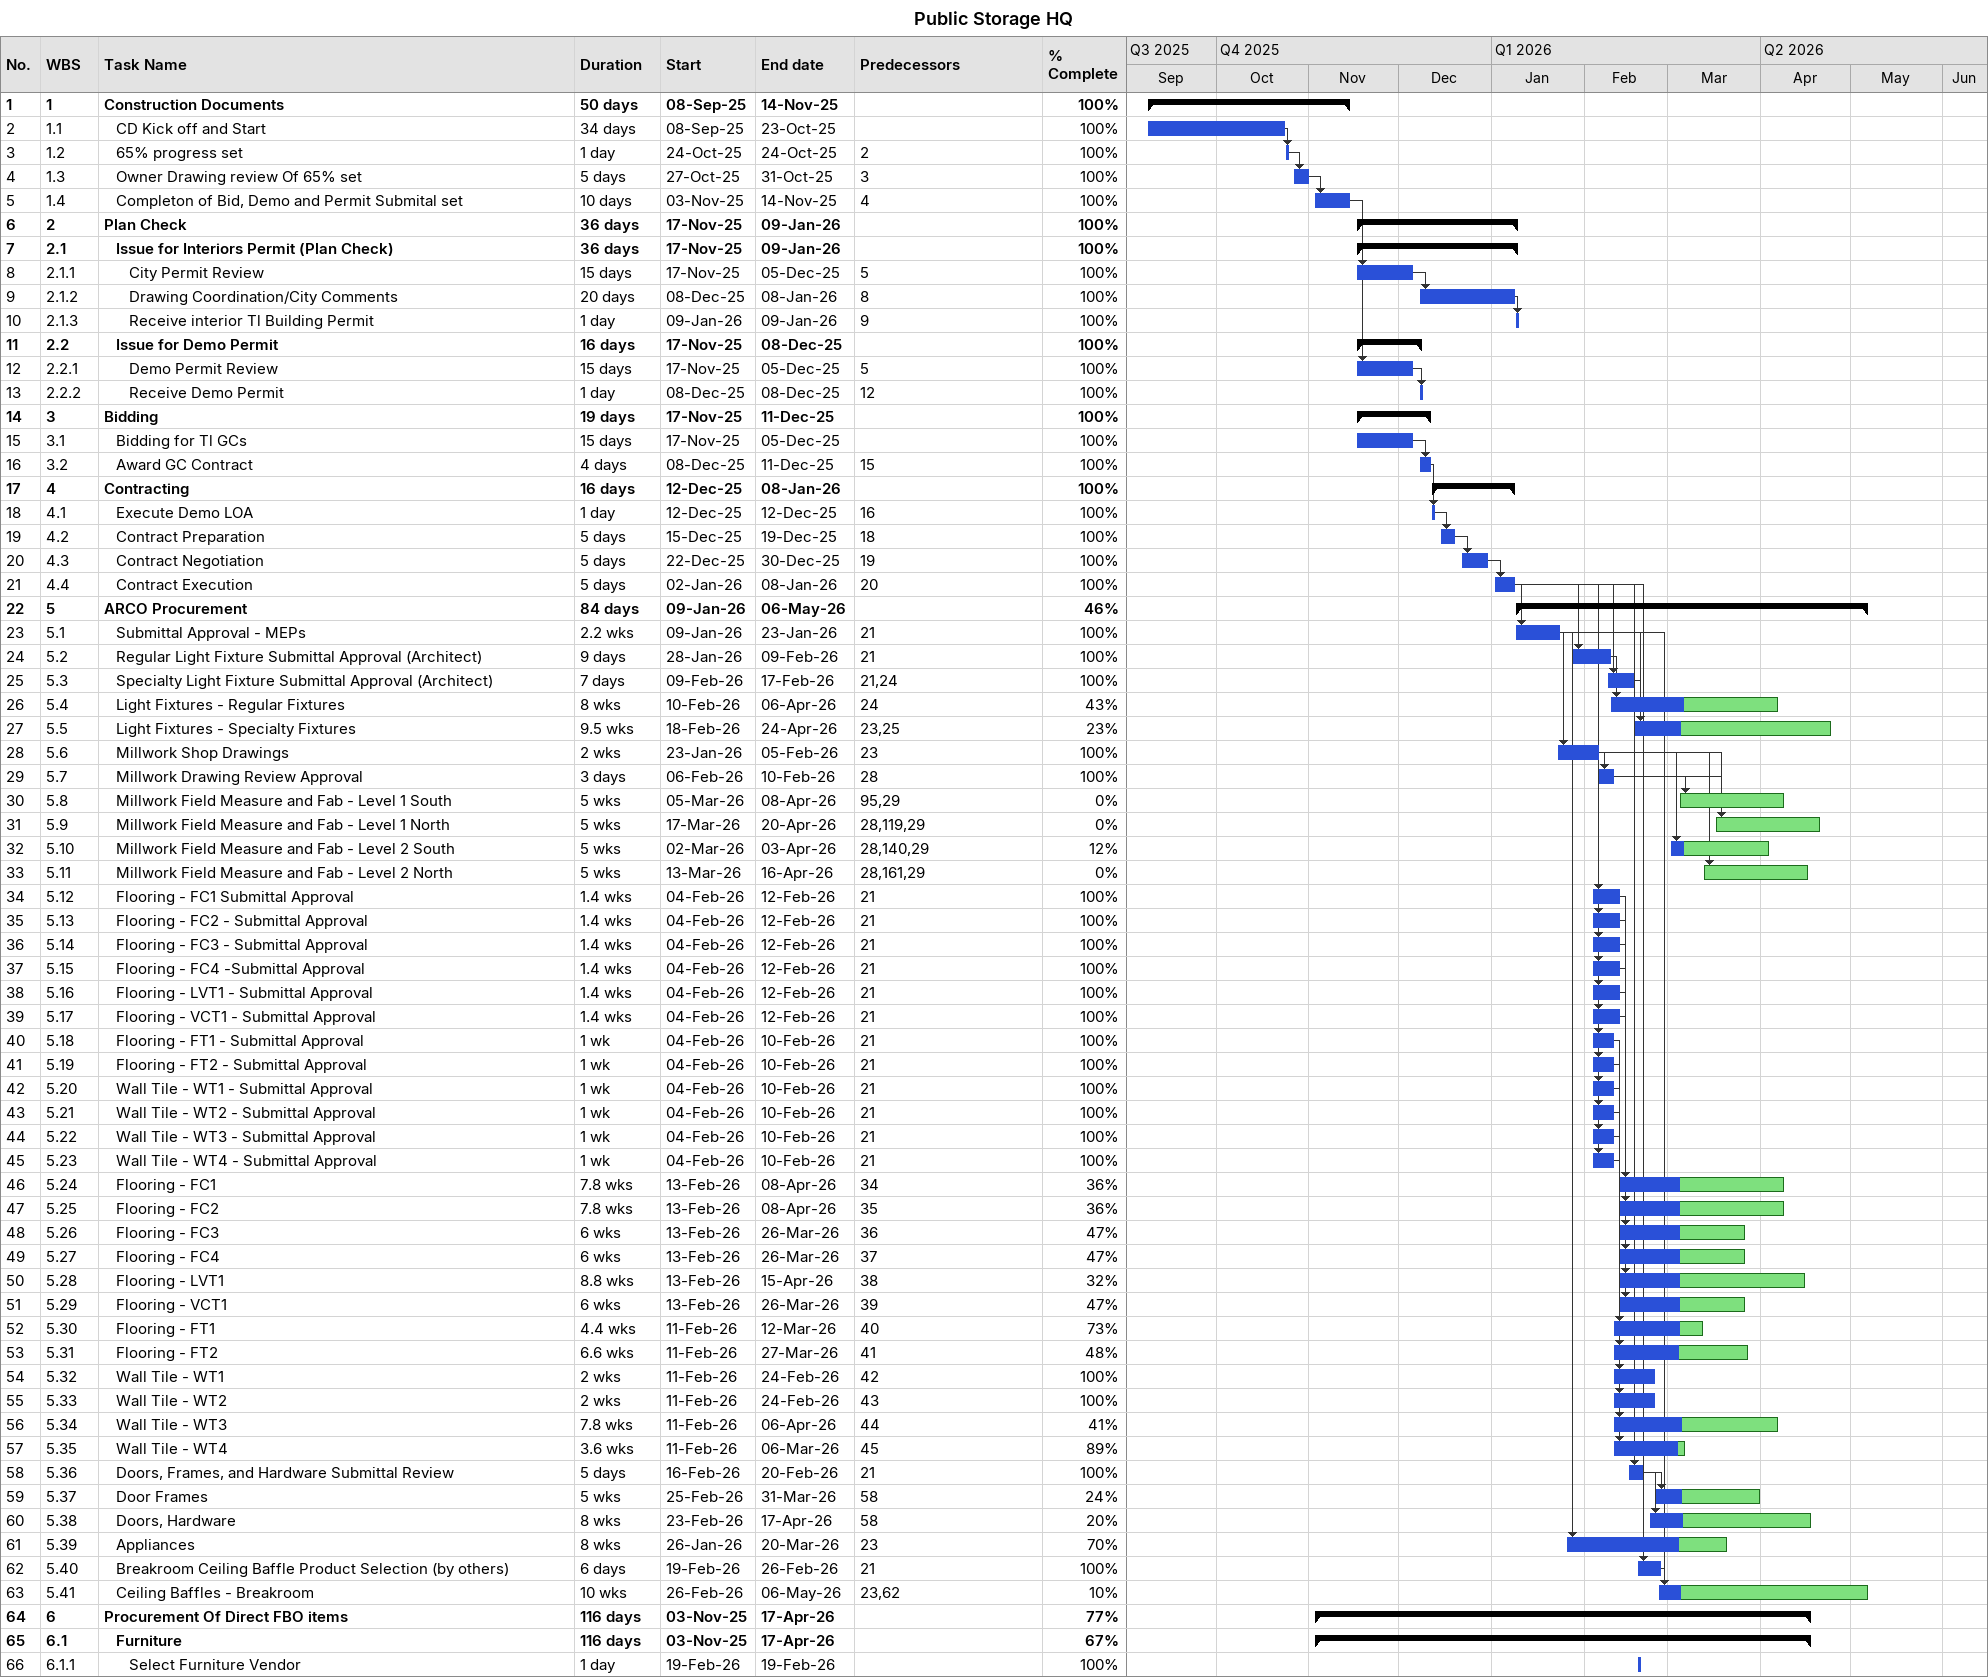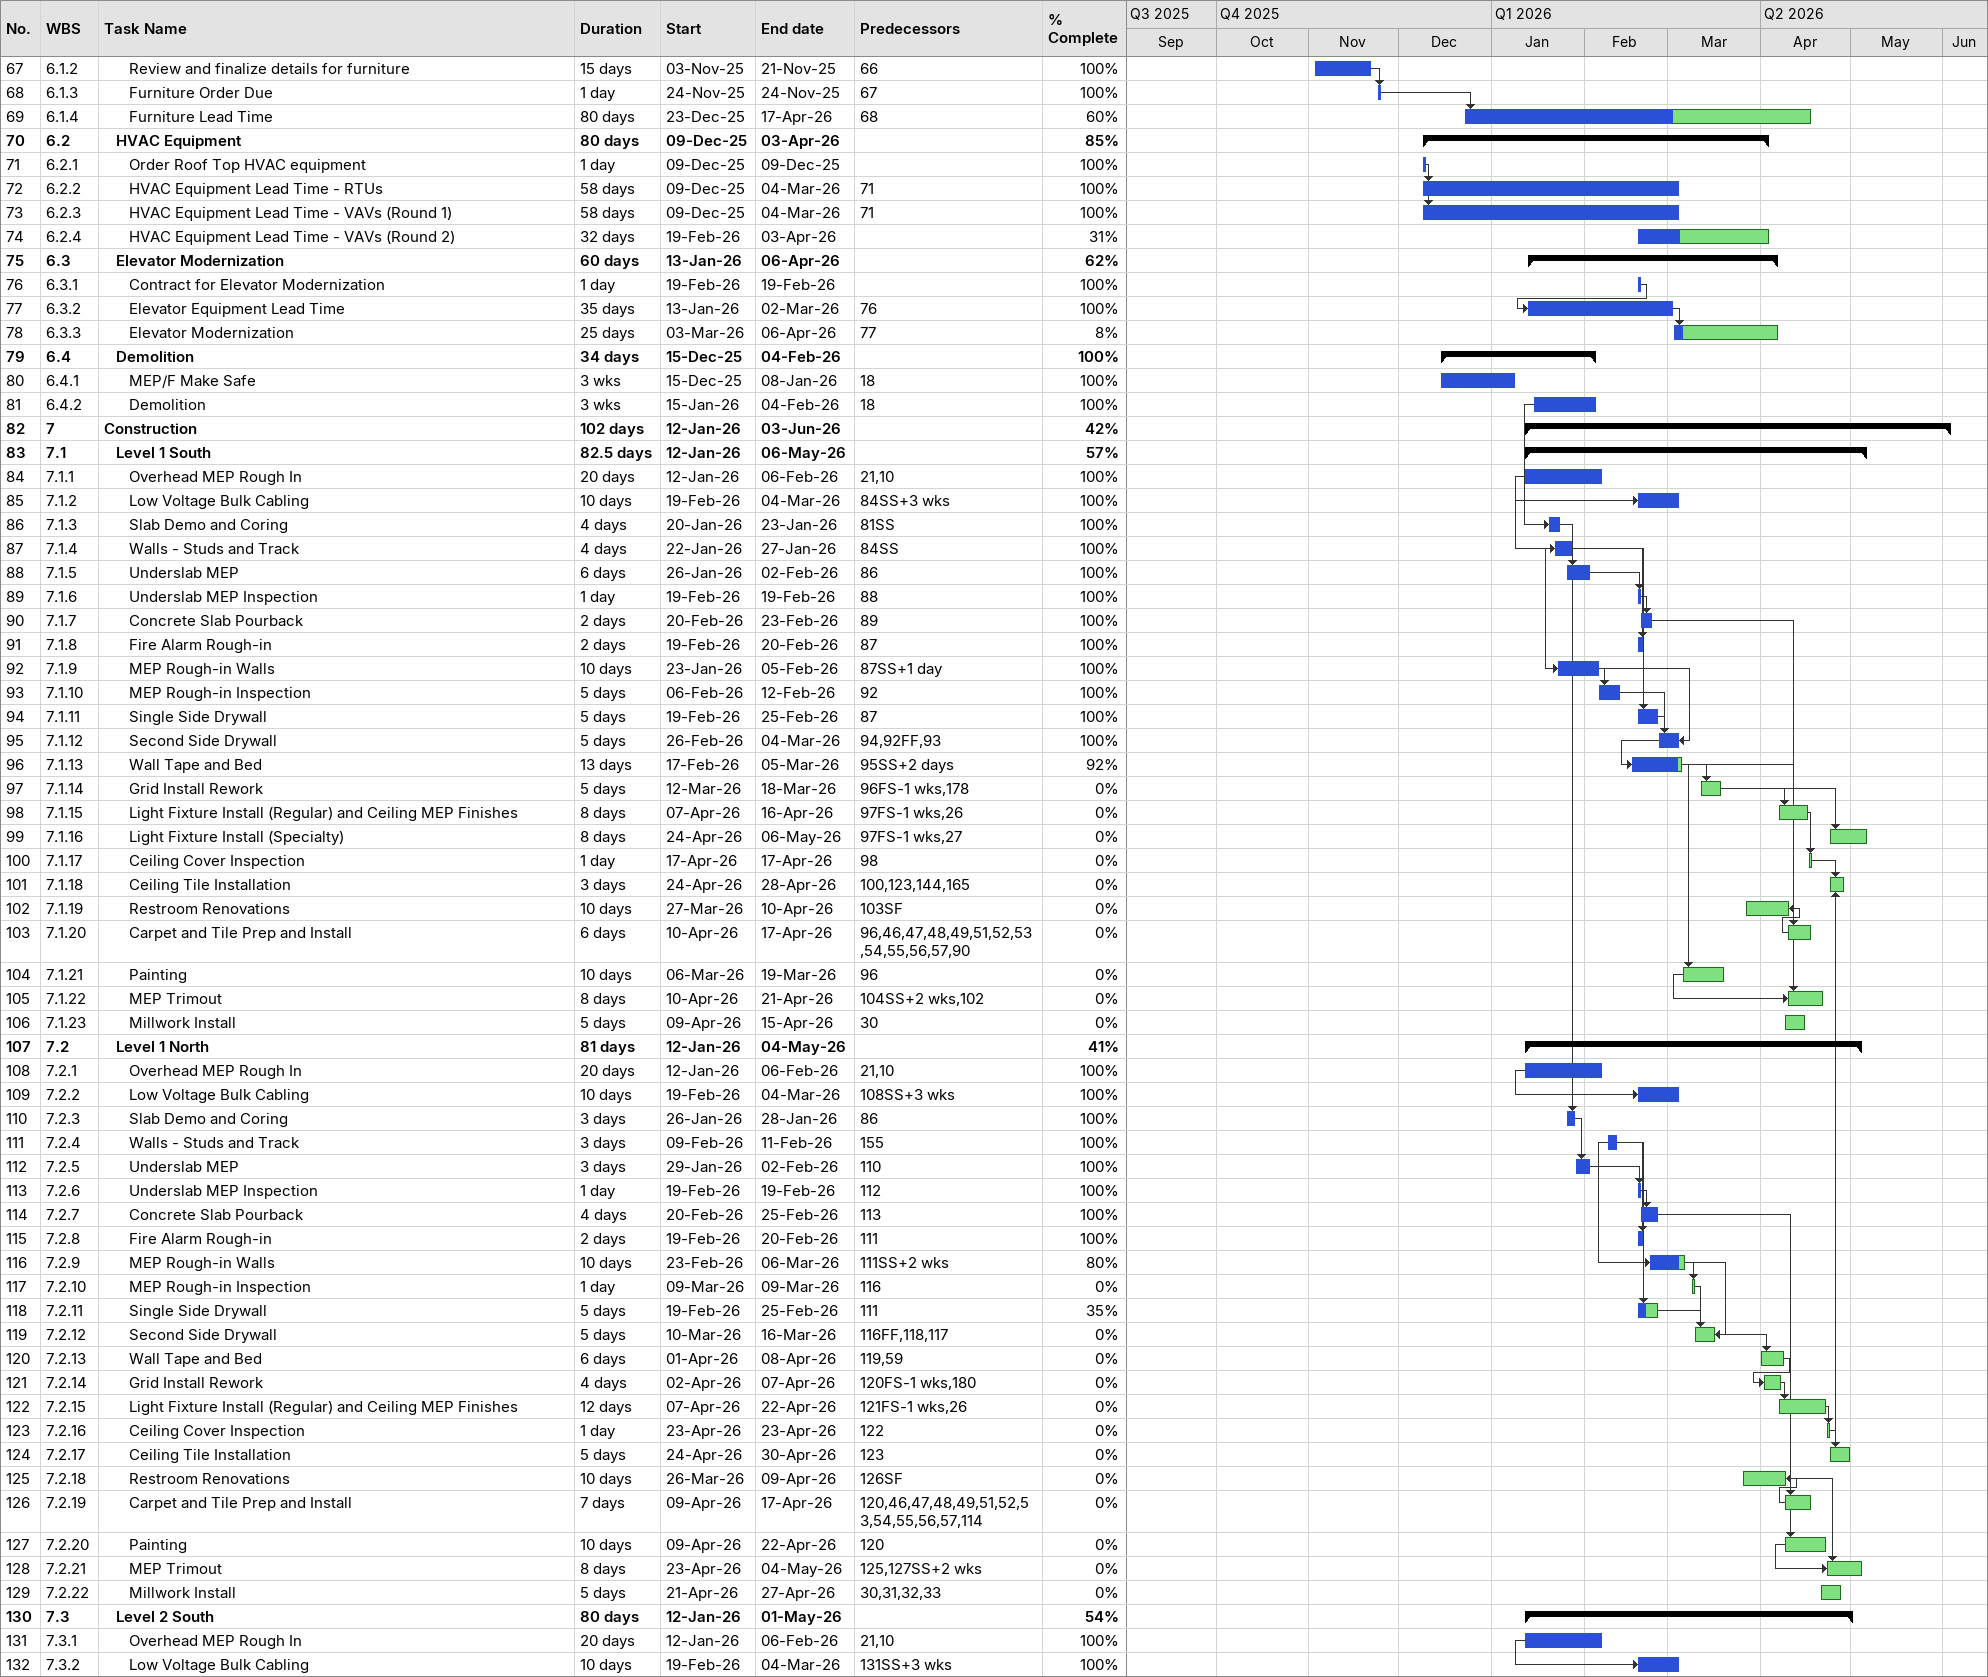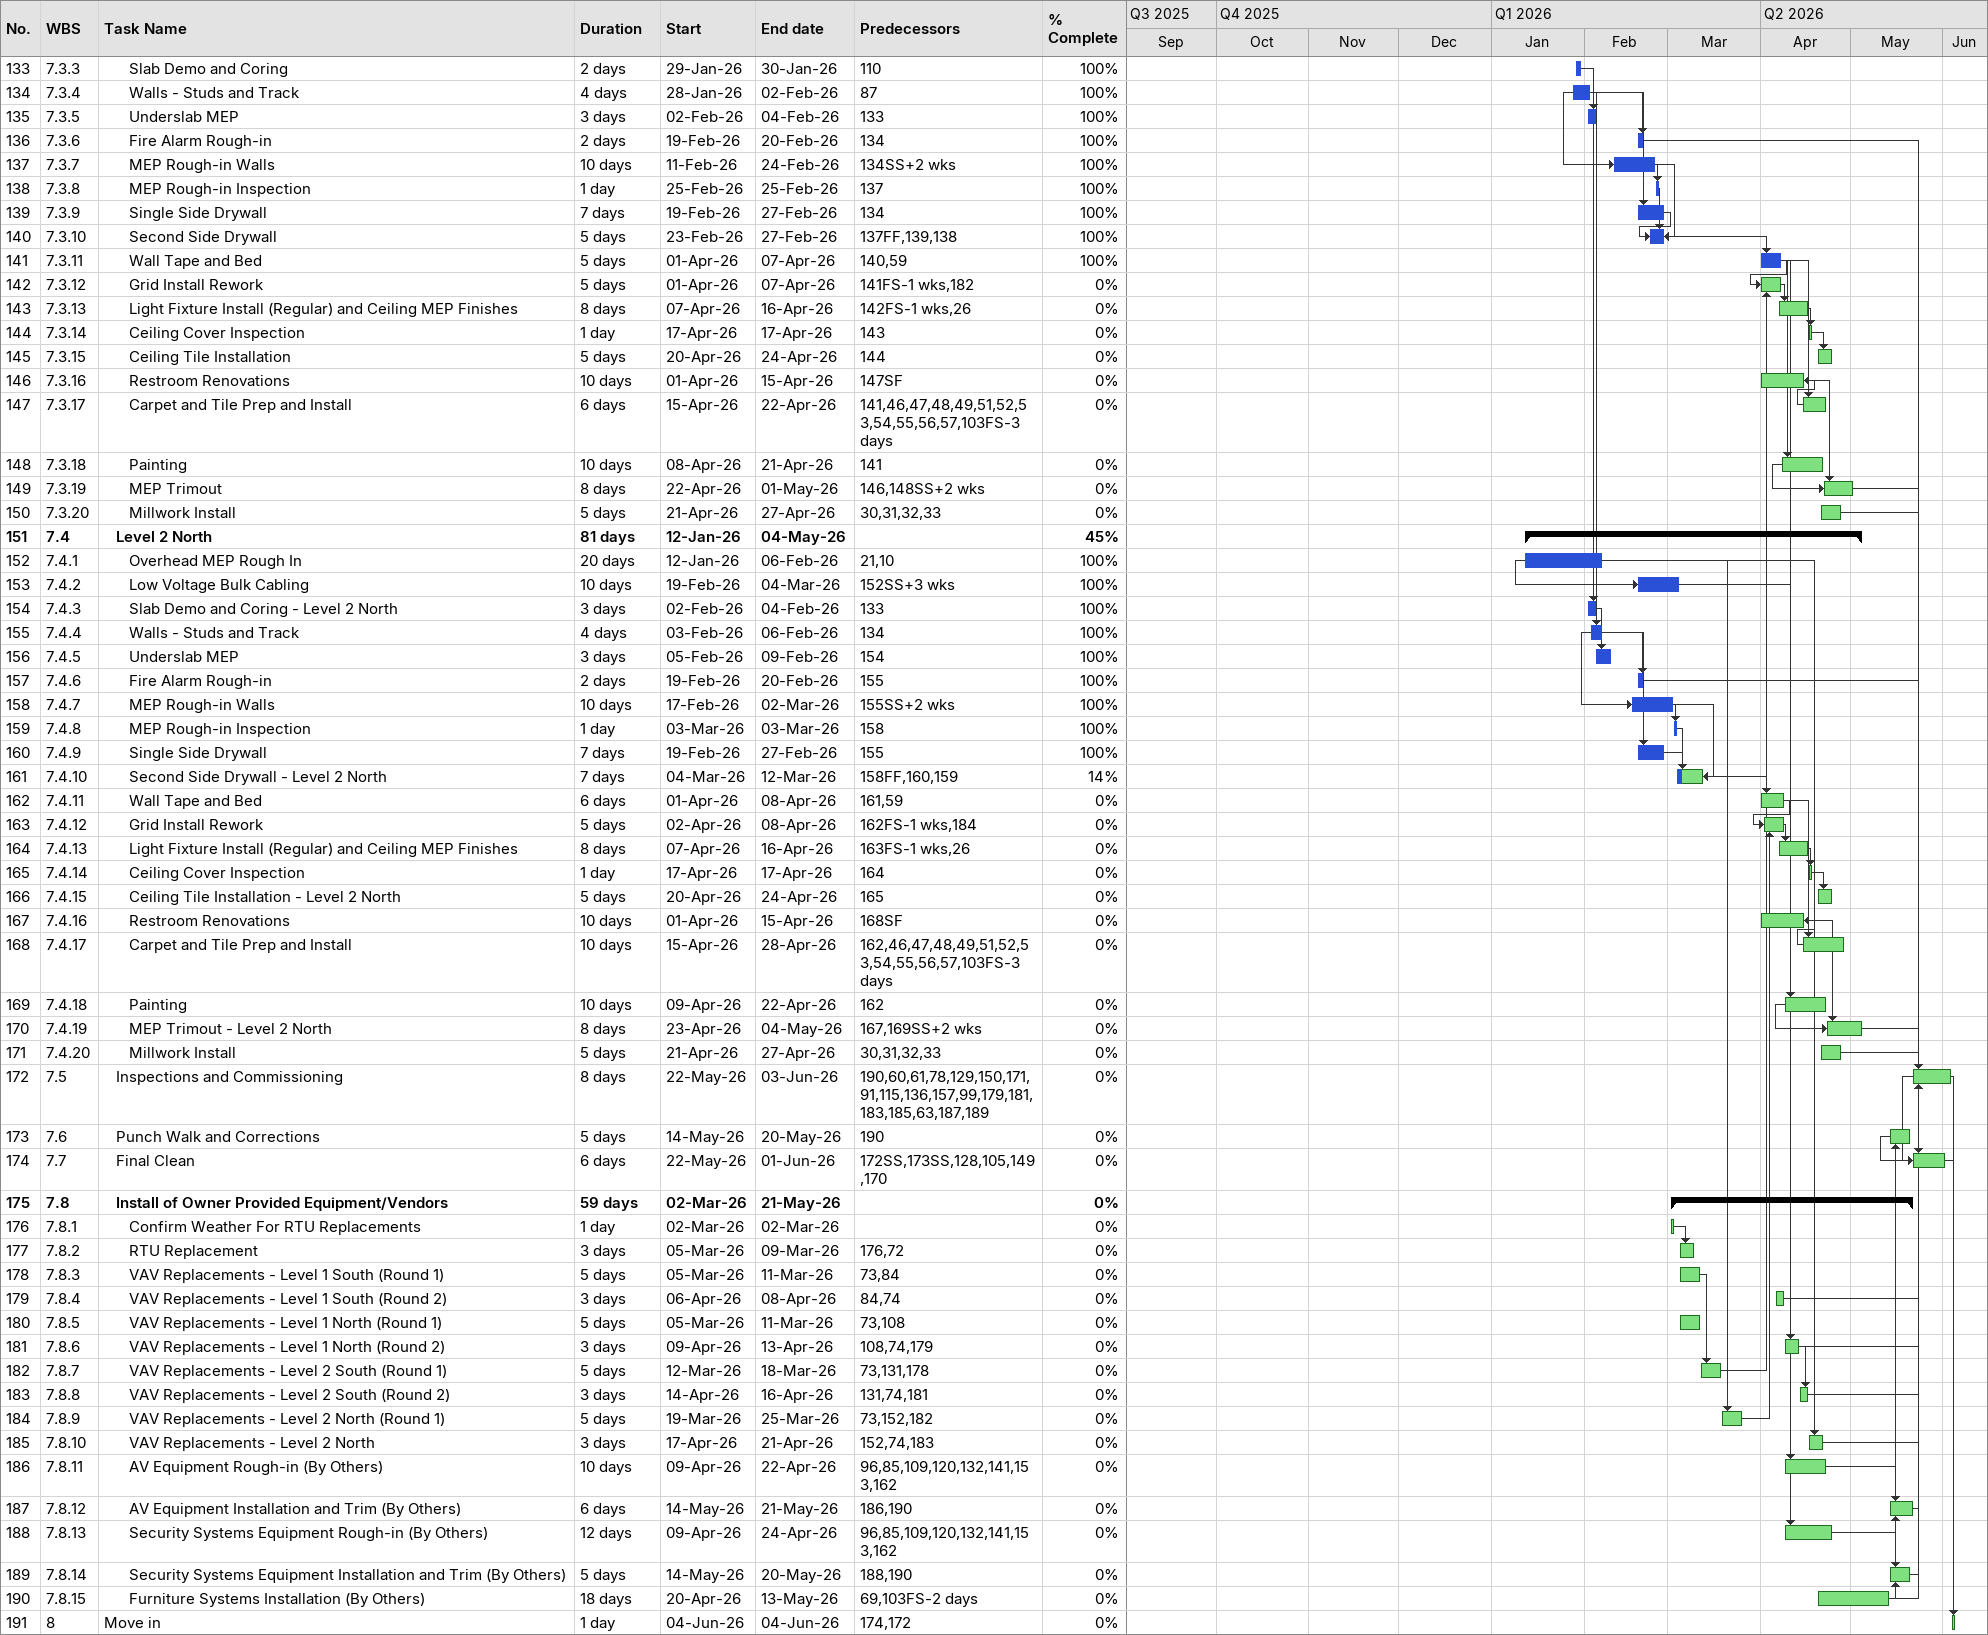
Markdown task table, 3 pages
Public Storage HQ

| ID | WBS | Task | Duration | Start | Finish | Predecessors | % complete |
|---|---|---|---|---|---|---|---|
| 1 | 1 | **Construction Documents** | 50d | 2025-09-08 | 2025-11-14 |  | 100 |
| 2 | 1.1 | CD Kick off and Start | 34d | 2025-09-08 | 2025-10-23 |  | 100 |
| 3 | 1.2 | 65% progress set | 1d | 2025-10-24 | 2025-10-24 | 2 | 100 |
| 4 | 1.3 | Owner Drawing review Of 65% set | 5d | 2025-10-27 | 2025-10-31 | 3 | 100 |
| 5 | 1.4 | Completon of Bid, Demo and Permit Submital set | 10d | 2025-11-03 | 2025-11-14 | 4 | 100 |
| 6 | 2 | **Plan Check** | 36d | 2025-11-17 | 2026-01-09 |  | 100 |
| 7 | 2.1 | **Issue for Interiors Permit (Plan Check)** | 36d | 2025-11-17 | 2026-01-09 |  | 100 |
| 8 | 2.1.1 | City Permit Review | 15d | 2025-11-17 | 2025-12-05 | 5 | 100 |
| 9 | 2.1.2 | Drawing Coordination/City Comments | 20d | 2025-12-08 | 2026-01-08 | 8 | 100 |
| 10 | 2.1.3 | Receive interior Tl Building Permit | 1d | 2026-01-09 | 2026-01-09 | 9 | 100 |
| 11 | 2.2 | **Issue for Demo Permit** | 16d | 2025-11-17 | 2025-12-08 |  | 100 |
| 12 | 2.2.1 | Demo Permit Review | 15d | 2025-11-17 | 2025-12-05 | 5 | 100 |
| 13 | 2.2.2 | Receive Demo Permit | 1d | 2025-12-08 | 2025-12-08 | 12 | 100 |
| 14 | 3 | **Bidding** | 19d | 2025-11-17 | 2025-12-11 |  | 100 |
| 15 | 3.1 | Bidding for Tl GCs | 15d | 2025-11-17 | 2025-12-05 |  | 100 |
| 16 | 3.2 | Award GC Contract | 4d | 2025-12-08 | 2025-12-11 | 15 | 100 |
| 17 | 4 | **Contracting** | 16d | 2025-12-12 | 2026-01-08 |  | 100 |
| 18 | 4.1 | Execute Demo LOA | 1d | 2025-12-12 | 2025-12-12 | 16 | 100 |
| 19 | 4.2 | Contract Preparation | 5d | 2025-12-15 | 2025-12-19 | 18 | 100 |
| 20 | 4.3 | Contract Negotiation | 5d | 2025-12-22 | 2025-12-30 | 19 | 100 |
| 21 | 4.4 | Contract Execution | 5d | 2026-01-02 | 2026-01-08 | 20 | 100 |
| 22 | 5 | **ARCO Procurement** | 84d | 2026-01-09 | 2026-05-06 |  | 46 |
| 23 | 5.1 | Submittal Approval - MEPs | 2.2w | 2026-01-09 | 2026-01-23 | 21 | 100 |
| 24 | 5.2 | Regular Light Fixture Submittal Approval (Architect) | 9d | 2026-01-28 | 2026-02-09 | 21 | 100 |
| 25 | 5.3 | Specialty Light Fixture Submittal Approval (Architect) | 7d | 2026-02-09 | 2026-02-17 | 21, 24 | 100 |
| 26 | 5.4 | Light Fixtures - Regular Fixtures | 8w | 2026-02-10 | 2026-04-06 | 24 | 43 |
| 27 | 5.5 | Light Fixtures - Specialty Fixtures | 9.5w | 2026-02-18 | 2026-04-24 | 23, 25 | 23 |
| 28 | 5.6 | Millwork Shop Drawings | 2w | 2026-01-23 | 2026-02-05 | 23 | 100 |
| 29 | 5.7 | Millwork Drawing Review Approval | 3d | 2026-02-06 | 2026-02-10 | 28 | 100 |
| 30 | 5.8 | Millwork Field Measure and Fab - Level 1 South | 5w | 2026-03-05 | 2026-04-08 | 95, 29 | 0 |
| 31 | 5.9 | Millwork Field Measure and Fab - Level 1 North | 5w | 2026-03-17 | 2026-04-20 | 28, 119, 29 | 0 |
| 32 | 5.10 | Millwork Field Measure and Fab - Level 2 South | 5w | 2026-03-02 | 2026-04-03 | 28, 140, 29 | 12 |
| 33 | 5.11 | Millwork Field Measure and Fab - Level 2 North | 5w | 2026-03-13 | 2026-04-16 | 28, 161, 29 | 0 |
| 34 | 5.12 | Flooring - FC1 Submittal Approval | 1.4w | 2026-02-04 | 2026-02-12 | 21 | 100 |
| 35 | 5.13 | Flooring - FC2 - Submittal Approval | 1.4w | 2026-02-04 | 2026-02-12 | 21 | 100 |
| 36 | 5.14 | Flooring - FC3 - Submittal Approval | 1.4w | 2026-02-04 | 2026-02-12 | 21 | 100 |
| 37 | 5.15 | Flooring - FC4 -Submittal Approval | 1.4w | 2026-02-04 | 2026-02-12 | 21 | 100 |
| 38 | 5.16 | Flooring - LVT1 - Submittal Approval | 1.4w | 2026-02-04 | 2026-02-12 | 21 | 100 |
| 39 | 5.17 | Flooring - VCT1 - Submittal Approval | 1.4w | 2026-02-04 | 2026-02-12 | 21 | 100 |
| 40 | 5.18 | Flooring - FT1 - Submittal Approval | 1w | 2026-02-04 | 2026-02-10 | 21 | 100 |
| 41 | 5.19 | Flooring - FT2 - Submittal Approval | 1w | 2026-02-04 | 2026-02-10 | 21 | 100 |
| 42 | 5.20 | Wall Tile - WT1 - Submittal Approval | 1w | 2026-02-04 | 2026-02-10 | 21 | 100 |
| 43 | 5.21 | Wall Tile - WT2 - Submittal Approval | 1w | 2026-02-04 | 2026-02-10 | 21 | 100 |
| 44 | 5.22 | Wall Tile - WT3 - Submittal Approval | 1w | 2026-02-04 | 2026-02-10 | 21 | 100 |
| 45 | 5.23 | Wall Tile - WT4 - Submittal Approval | 1w | 2026-02-04 | 2026-02-10 | 21 | 100 |
| 46 | 5.24 | Flooring - FC1 | 7.8w | 2026-02-13 | 2026-04-08 | 34 | 36 |
| 47 | 5.25 | Flooring - FC2 | 7.8w | 2026-02-13 | 2026-04-08 | 35 | 36 |
| 48 | 5.26 | Flooring - FC3 | 6w | 2026-02-13 | 2026-03-26 | 36 | 47 |
| 49 | 5.27 | Flooring - FC4 | 6w | 2026-02-13 | 2026-03-26 | 37 | 47 |
| 50 | 5.28 | Flooring - LVT1 | 8.8w | 2026-02-13 | 2026-04-15 | 38 | 32 |
| 51 | 5.29 | Flooring - VCT1 | 6w | 2026-02-13 | 2026-03-26 | 39 | 47 |
| 52 | 5.30 | Flooring - FT1 | 4.4w | 2026-02-11 | 2026-03-12 | 40 | 73 |
| 53 | 5.31 | Flooring - FT2 | 6.6w | 2026-02-11 | 2026-03-27 | 41 | 48 |
| 54 | 5.32 | Wall Tile - WT1 | 2w | 2026-02-11 | 2026-02-24 | 42 | 100 |
| 55 | 5.33 | Wall Tile - WT2 | 2w | 2026-02-11 | 2026-02-24 | 43 | 100 |
| 56 | 5.34 | Wall Tile - WT3 | 7.8w | 2026-02-11 | 2026-04-06 | 44 | 41 |
| 57 | 5.35 | Wall Tile - WT4 | 3.6w | 2026-02-11 | 2026-03-06 | 45 | 89 |
| 58 | 5.36 | Doors, Frames, and Hardware Submittal Review | 5d | 2026-02-16 | 2026-02-20 | 21 | 100 |
| 59 | 5.37 | Door Frames | 5w | 2026-02-25 | 2026-03-31 | 58 | 24 |
| 60 | 5.38 | Doors, Hardware | 8w | 2026-02-23 | 2026-04-17 | 58 | 20 |
| 61 | 5.39 | Appliances | 8w | 2026-01-26 | 2026-03-20 | 23 | 70 |
| 62 | 5.40 | Breakroom Ceiling Baffle Product Selection (by others) | 6d | 2026-02-19 | 2026-02-26 | 21 | 100 |
| 63 | 5.41 | Ceiling Baffles - Breakroom | 10w | 2026-02-26 | 2026-05-06 | 23, 62 | 10 |
| 64 | 6 | **Procurement Of Direct FBO items** | 116d | 2025-11-03 | 2026-04-17 |  | 77 |
| 65 | 6.1 | **Furniture** | 116d | 2025-11-03 | 2026-04-17 |  | 67 |
| 66 | 6.1.1 | Select Furniture Vendor | 1d | 2026-02-19 | 2026-02-19 |  | 100 |
| 67 | 6.1.2 | Review and finalize details for furniture | 15d | 2025-11-03 | 2025-11-21 | 66 | 100 |
| 68 | 6.1.3 | Furniture Order Due | 1d | 2025-11-24 | 2025-11-24 | 67 | 100 |
| 69 | 6.1.4 | Furniture Lead Time | 80d | 2025-12-23 | 2026-04-17 | 68 | 60 |
| 70 | 6.2 | **HVAC Equipment** | 80d | 2025-12-09 | 2026-04-03 |  | 85 |
| 71 | 6.2.1 | Order Roof Top HVAC equipment | 1d | 2025-12-09 | 2025-12-09 |  | 100 |
| 72 | 6.2.2 | HVAC Equipment Lead Time - RTUs | 58d | 2025-12-09 | 2026-03-04 | 71 | 100 |
| 73 | 6.2.3 | HVAC Equipment Lead Time - VAVs (Round 1) | 58d | 2025-12-09 | 2026-03-04 | 71 | 100 |
| 74 | 6.2.4 | HVAC Equipment Lead Time - VAVs (Round 2) | 32d | 2026-02-19 | 2026-04-03 |  | 31 |
| 75 | 6.3 | **Elevator Modernization** | 60d | 2026-01-13 | 2026-04-06 |  | 62 |
| 76 | 6.3.1 | Contract for Elevator Modernization | 1d | 2026-02-19 | 2026-02-19 |  | 100 |
| 77 | 6.3.2 | Elevator Equipment Lead Time | 35d | 2026-01-13 | 2026-03-02 | 76 | 100 |
| 78 | 6.3.3 | Elevator Modernization | 25d | 2026-03-03 | 2026-04-06 | 77 | 8 |
| 79 | 6.4 | **Demolition** | 34d | 2025-12-15 | 2026-02-04 |  | 100 |
| 80 | 6.4.1 | MEP/F Make Safe | 3w | 2025-12-15 | 2026-01-08 | 18 | 100 |
| 81 | 6.4.2 | Demolition | 3w | 2026-01-15 | 2026-02-04 | 18 | 100 |
| 82 | 7 | **Construction** | 102d | 2026-01-12 | 2026-06-03 |  | 42 |
| 83 | 7.1 | **Level 1 South** | 82.5d | 2026-01-12 | 2026-05-06 |  | 57 |
| 84 | 7.1.1 | Overhead MEP Rough In | 20d | 2026-01-12 | 2026-02-06 | 21, 10 | 100 |
| 85 | 7.1.2 | Low Voltage Bulk Cabling | 10d | 2026-02-19 | 2026-03-04 | 84SS+3w | 100 |
| 86 | 7.1.3 | Slab Demo and Coring | 4d | 2026-01-20 | 2026-01-23 | 81SS | 100 |
| 87 | 7.1.4 | Walls - Studs and Track | 4d | 2026-01-22 | 2026-01-27 | 84SS | 100 |
| 88 | 7.1.5 | Underslab MEP | 6d | 2026-01-26 | 2026-02-02 | 86 | 100 |
| 89 | 7.1.6 | Underslab MEP Inspection | 1d | 2026-02-19 | 2026-02-19 | 88 | 100 |
| 90 | 7.1.7 | Concrete Slab Pourback | 2d | 2026-02-20 | 2026-02-23 | 89 | 100 |
| 91 | 7.1.8 | Fire Alarm Rough-in | 2d | 2026-02-19 | 2026-02-20 | 87 | 100 |
| 92 | 7.1.9 | MEP Rough-in Walls | 10d | 2026-01-23 | 2026-02-05 | 87SS+1d | 100 |
| 93 | 7.1.10 | MEP Rough-in Inspection | 5d | 2026-02-06 | 2026-02-12 | 92 | 100 |
| 94 | 7.1.11 | Single Side Drywall | 5d | 2026-02-19 | 2026-02-25 | 87 | 100 |
| 95 | 7.1.12 | Second Side Drywall | 5d | 2026-02-26 | 2026-03-04 | 94, 92FF, 93 | 100 |
| 96 | 7.1.13 | Wall Tape and Bed | 13d | 2026-02-17 | 2026-03-05 | 95SS+2d | 92 |
| 97 | 7.1.14 | Grid Install Rework | 5d | 2026-03-12 | 2026-03-18 | 96FS-1w, 178 | 0 |
| 98 | 7.1.15 | Light Fixture Install (Regular) and Ceiling MEP Finishes | 8d | 2026-04-07 | 2026-04-16 | 97FS-1w, 26 | 0 |
| 99 | 7.1.16 | Light Fixture Install (Specialty) | 8d | 2026-04-24 | 2026-05-06 | 97FS-1w, 27 | 0 |
| 100 | 7.1.17 | Ceiling Cover Inspection | 1d | 2026-04-17 | 2026-04-17 | 98 | 0 |
| 101 | 7.1.18 | Ceiling Tile Installation | 3d | 2026-04-24 | 2026-04-28 | 100, 123, 144, 165 | 0 |
| 102 | 7.1.19 | Restroom Renovations | 10d | 2026-03-27 | 2026-04-10 | 103SF | 0 |
| 103 | 7.1.20 | Carpet and Tile Prep and Install | 6d | 2026-04-10 | 2026-04-17 | 96, 46, 47, 48, 49, 51, 52, 53, 54, 55, 56, 57, 90 | 0 |
| 104 | 7.1.21 | Painting | 10d | 2026-03-06 | 2026-03-19 | 96 | 0 |
| 105 | 7.1.22 | MEP Trimout | 8d | 2026-04-10 | 2026-04-21 | 104SS+2w, 102 | 0 |
| 106 | 7.1.23 | Millwork Install | 5d | 2026-04-09 | 2026-04-15 | 30 | 0 |
| 107 | 7.2 | **Level 1 North** | 81d | 2026-01-12 | 2026-05-04 |  | 41 |
| 108 | 7.2.1 | Overhead MEP Rough In | 20d | 2026-01-12 | 2026-02-06 | 21, 10 | 100 |
| 109 | 7.2.2 | Low Voltage Bulk Cabling | 10d | 2026-02-19 | 2026-03-04 | 108SS+3w | 100 |
| 110 | 7.2.3 | Slab Demo and Coring | 3d | 2026-01-26 | 2026-01-28 | 86 | 100 |
| 111 | 7.2.4 | Walls - Studs and Track | 3d | 2026-02-09 | 2026-02-11 | 155 | 100 |
| 112 | 7.2.5 | Underslab MEP | 3d | 2026-01-29 | 2026-02-02 | 110 | 100 |
| 113 | 7.2.6 | Underslab MEP Inspection | 1d | 2026-02-19 | 2026-02-19 | 112 | 100 |
| 114 | 7.2.7 | Concrete Slab Pourback | 4d | 2026-02-20 | 2026-02-25 | 113 | 100 |
| 115 | 7.2.8 | Fire Alarm Rough-in | 2d | 2026-02-19 | 2026-02-20 | 111 | 100 |
| 116 | 7.2.9 | MEP Rough-in Walls | 10d | 2026-02-23 | 2026-03-06 | 111SS+2w | 80 |
| 117 | 7.2.10 | MEP Rough-in Inspection | 1d | 2026-03-09 | 2026-03-09 | 116 | 0 |
| 118 | 7.2.11 | Single Side Drywall | 5d | 2026-02-19 | 2026-02-25 | 111 | 35 |
| 119 | 7.2.12 | Second Side Drywall | 5d | 2026-03-10 | 2026-03-16 | 116FF, 118, 117 | 0 |
| 120 | 7.2.13 | Wall Tape and Bed | 6d | 2026-04-01 | 2026-04-08 | 119, 59 | 0 |
| 121 | 7.2.14 | Grid Install Rework | 4d | 2026-04-02 | 2026-04-07 | 120FS-1w, 180 | 0 |
| 122 | 7.2.15 | Light Fixture Install (Regular) and Ceiling MEP Finishes | 12d | 2026-04-07 | 2026-04-22 | 121FS-1w, 26 | 0 |
| 123 | 7.2.16 | Ceiling Cover Inspection | 1d | 2026-04-23 | 2026-04-23 | 122 | 0 |
| 124 | 7.2.17 | Ceiling Tile Installation | 5d | 2026-04-24 | 2026-04-30 | 123 | 0 |
| 125 | 7.2.18 | Restroom Renovations | 10d | 2026-03-26 | 2026-04-09 | 126SF | 0 |
| 126 | 7.2.19 | Carpet and Tile Prep and Install | 7d | 2026-04-09 | 2026-04-17 | 120, 46, 47, 48, 49, 51, 52, 53, 54, 55, 56, 57, 114 | 0 |
| 127 | 7.2.20 | Painting | 10d | 2026-04-09 | 2026-04-22 | 120 | 0 |
| 128 | 7.2.21 | MEP Trimout | 8d | 2026-04-23 | 2026-05-04 | 125, 127SS+2w | 0 |
| 129 | 7.2.22 | Millwork Install | 5d | 2026-04-21 | 2026-04-27 | 30, 31, 32, 33 | 0 |
| 130 | 7.3 | **Level 2 South** | 80d | 2026-01-12 | 2026-05-01 |  | 54 |
| 131 | 7.3.1 | Overhead MEP Rough In | 20d | 2026-01-12 | 2026-02-06 | 21, 10 | 100 |
| 132 | 7.3.2 | Low Voltage Bulk Cabling | 10d | 2026-02-19 | 2026-03-04 | 131SS+3w | 100 |
| 133 | 7.3.3 | Slab Demo and Coring | 2d | 2026-01-29 | 2026-01-30 | 110 | 100 |
| 134 | 7.3.4 | Walls - Studs and Track | 4d | 2026-01-28 | 2026-02-02 | 87 | 100 |
| 135 | 7.3.5 | Underslab MEP | 3d | 2026-02-02 | 2026-02-04 | 133 | 100 |
| 136 | 7.3.6 | Fire Alarm Rough-in | 2d | 2026-02-19 | 2026-02-20 | 134 | 100 |
| 137 | 7.3.7 | MEP Rough-in Walls | 10d | 2026-02-11 | 2026-02-24 | 134SS+2w | 100 |
| 138 | 7.3.8 | MEP Rough-in Inspection | 1d | 2026-02-25 | 2026-02-25 | 137 | 100 |
| 139 | 7.3.9 | Single Side Drywall | 7d | 2026-02-19 | 2026-02-27 | 134 | 100 |
| 140 | 7.3.10 | Second Side Drywall | 5d | 2026-02-23 | 2026-02-27 | 137FF, 139, 138 | 100 |
| 141 | 7.3.11 | Wall Tape and Bed | 5d | 2026-04-01 | 2026-04-07 | 140, 59 | 100 |
| 142 | 7.3.12 | Grid Install Rework | 5d | 2026-04-01 | 2026-04-07 | 141FS-1w, 182 | 0 |
| 143 | 7.3.13 | Light Fixture Install (Regular) and Ceiling MEP Finishes | 8d | 2026-04-07 | 2026-04-16 | 142FS-1w, 26 | 0 |
| 144 | 7.3.14 | Ceiling Cover Inspection | 1d | 2026-04-17 | 2026-04-17 | 143 | 0 |
| 145 | 7.3.15 | Ceiling Tile Installation | 5d | 2026-04-20 | 2026-04-24 | 144 | 0 |
| 146 | 7.3.16 | Restroom Renovations | 10d | 2026-04-01 | 2026-04-15 | 147SF | 0 |
| 147 | 7.3.17 | Carpet and Tile Prep and Install | 6d | 2026-04-15 | 2026-04-22 | 141, 46, 47, 48, 49, 51, 52, 53, 54, 55, 56, 57, 103FS-3d | 0 |
| 148 | 7.3.18 | Painting | 10d | 2026-04-08 | 2026-04-21 | 141 | 0 |
| 149 | 7.3.19 | MEP Trimout | 8d | 2026-04-22 | 2026-05-01 | 146, 148SS+2w | 0 |
| 150 | 7.3.20 | Millwork Install | 5d | 2026-04-21 | 2026-04-27 | 30, 31, 32, 33 | 0 |
| 151 | 7.4 | **Level 2 North** | 81d | 2026-01-12 | 2026-05-04 |  | 45 |
| 152 | 7.4.1 | Overhead MEP Rough In | 20d | 2026-01-12 | 2026-02-06 | 21, 10 | 100 |
| 153 | 7.4.2 | Low Voltage Bulk Cabling | 10d | 2026-02-19 | 2026-03-04 | 152SS+3w | 100 |
| 154 | 7.4.3 | Slab Demo and Coring - Level 2 North | 3d | 2026-02-02 | 2026-02-04 | 133 | 100 |
| 155 | 7.4.4 | Walls - Studs and Track | 4d | 2026-02-03 | 2026-02-06 | 134 | 100 |
| 156 | 7.4.5 | Underslab MEP | 3d | 2026-02-05 | 2026-02-09 | 154 | 100 |
| 157 | 7.4.6 | Fire Alarm Rough-in | 2d | 2026-02-19 | 2026-02-20 | 155 | 100 |
| 158 | 7.4.7 | MEP Rough-in Walls | 10d | 2026-02-17 | 2026-03-02 | 155SS+2w | 100 |
| 159 | 7.4.8 | MEP Rough-in Inspection | 1d | 2026-03-03 | 2026-03-03 | 158 | 100 |
| 160 | 7.4.9 | Single Side Drywall | 7d | 2026-02-19 | 2026-02-27 | 155 | 100 |
| 161 | 7.4.10 | Second Side Drywall - Level 2 North | 7d | 2026-03-04 | 2026-03-12 | 158FF, 160, 159 | 14 |
| 162 | 7.4.11 | Wall Tape and Bed | 6d | 2026-04-01 | 2026-04-08 | 161, 59 | 0 |
| 163 | 7.4.12 | Grid Install Rework | 5d | 2026-04-02 | 2026-04-08 | 162FS-1w, 184 | 0 |
| 164 | 7.4.13 | Light Fixture Install (Regular) and Ceiling MEP Finishes | 8d | 2026-04-07 | 2026-04-16 | 163FS-1w, 26 | 0 |
| 165 | 7.4.14 | Ceiling Cover Inspection | 1d | 2026-04-17 | 2026-04-17 | 164 | 0 |
| 166 | 7.4.15 | Ceiling Tile Installation - Level 2 North | 5d | 2026-04-20 | 2026-04-24 | 165 | 0 |
| 167 | 7.4.16 | Restroom Renovations | 10d | 2026-04-01 | 2026-04-15 | 168SF | 0 |
| 168 | 7.4.17 | Carpet and Tile Prep and Install | 10d | 2026-04-15 | 2026-04-28 | 162, 46, 47, 48, 49, 51, 52, 53, 54, 55, 56, 57, 103FS-3d | 0 |
| 169 | 7.4.18 | Painting | 10d | 2026-04-09 | 2026-04-22 | 162 | 0 |
| 170 | 7.4.19 | MEP Trimout - Level 2 North | 8d | 2026-04-23 | 2026-05-04 | 167, 169SS+2w | 0 |
| 171 | 7.4.20 | Millwork Install | 5d | 2026-04-21 | 2026-04-27 | 30, 31, 32, 33 | 0 |
| 172 | 7.5 | Inspections and Commissioning | 8d | 2026-05-22 | 2026-06-03 | 190, 60, 61, 78, 129, 150, 171, 91, 115, 136, 157, 99, 179, 181, 183, 185, 63, 187, 189 | 0 |
| 173 | 7.6 | Punch Walk and Corrections | 5d | 2026-05-14 | 2026-05-20 | 190 | 0 |
| 174 | 7.7 | Final Clean | 6d | 2026-05-22 | 2026-06-01 | 172SS, 173SS, 128, 105, 149, 170 | 0 |
| 175 | 7.8 | **Install of Owner Provided Equipment/Vendors** | 59d | 2026-03-02 | 2026-05-21 |  | 0 |
| 176 | 7.8.1 | Confirm Weather For RTU Replacements | 1d | 2026-03-02 | 2026-03-02 |  | 0 |
| 177 | 7.8.2 | RTU Replacement | 3d | 2026-03-05 | 2026-03-09 | 176, 72 | 0 |
| 178 | 7.8.3 | VAV Replacements - Level 1 South (Round 1) | 5d | 2026-03-05 | 2026-03-11 | 73, 84 | 0 |
| 179 | 7.8.4 | VAV Replacements - Level 1 South (Round 2) | 3d | 2026-04-06 | 2026-04-08 | 84, 74 | 0 |
| 180 | 7.8.5 | VAV Replacements - Level 1 North (Round 1) | 5d | 2026-03-05 | 2026-03-11 | 73, 108 | 0 |
| 181 | 7.8.6 | VAV Replacements - Level 1 North (Round 2) | 3d | 2026-04-09 | 2026-04-13 | 108, 74, 179 | 0 |
| 182 | 7.8.7 | VAV Replacements - Level 2 South (Round 1) | 5d | 2026-03-12 | 2026-03-18 | 73, 131, 178 | 0 |
| 183 | 7.8.8 | VAV Replacements - Level 2 South (Round 2) | 3d | 2026-04-14 | 2026-04-16 | 131, 74, 181 | 0 |
| 184 | 7.8.9 | VAV Replacements - Level 2 North (Round 1) | 5d | 2026-03-19 | 2026-03-25 | 73, 152, 182 | 0 |
| 185 | 7.8.10 | VAV Replacements - Level 2 North | 3d | 2026-04-17 | 2026-04-21 | 152, 74, 183 | 0 |
| 186 | 7.8.11 | AV Equipment Rough-in (By Others) | 10d | 2026-04-09 | 2026-04-22 | 96, 85, 109, 120, 132, 141, 153, 162 | 0 |
| 187 | 7.8.12 | AV Equipment Installation and Trim (By Others) | 6d | 2026-05-14 | 2026-05-21 | 186, 190 | 0 |
| 188 | 7.8.13 | Security Systems Equipment Rough-in (By Others) | 12d | 2026-04-09 | 2026-04-24 | 96, 85, 109, 120, 132, 141, 153, 162 | 0 |
| 189 | 7.8.14 | Security Systems Equipment Installation and Trim (By Others) | 5d | 2026-05-14 | 2026-05-20 | 188, 190 | 0 |
| 190 | 7.8.15 | Furniture Systems Installation (By Others) | 18d | 2026-04-20 | 2026-05-13 | 69, 103FS-2d | 0 |
| 191 | 8 | Move in | 1d | 2026-06-04 | 2026-06-04 | 174, 172 | 0 |
